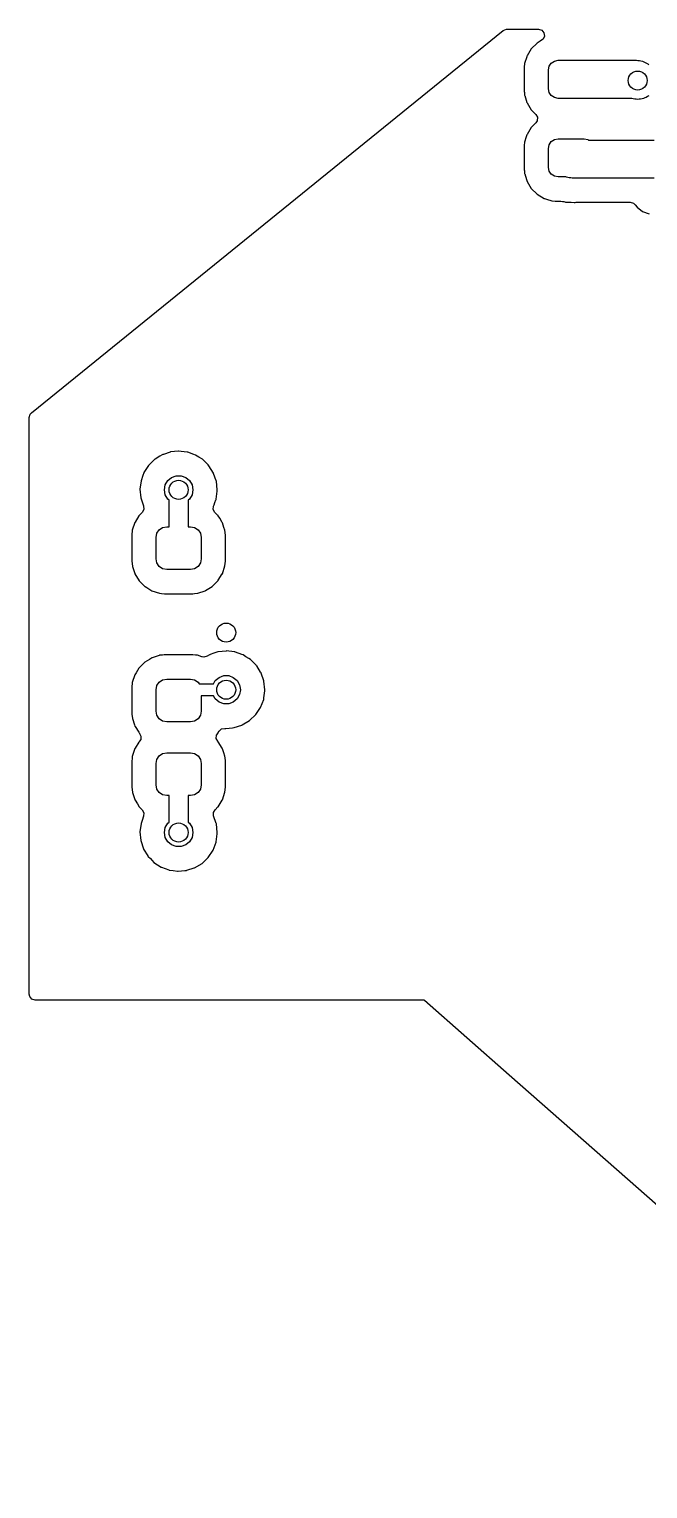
# Model space of a CAD drawing. Extents: x 3.64 to 5.85, y -3.61 to -2.4.
# Drawn here: x 3.64 to 4.152, y -3.606 to -2.398 of the extents above; entities that cross this region are included whole.
import ezdxf

# ---------------------------------------------------------------- set-up
doc = ezdxf.new("R2010")
doc.units = 0
doc.header["$MEASUREMENT"] = 0
doc.layers.add('BLACK', color=7, linetype='CONTINUOUS')

msp = doc.modelspace()

# ---------------------------------------------------------------- linework, layer by layer
at = {"layer": 'BLACK', "linetype": 'CONTINUOUS'}
for p, q in [((3.64194, -2.71588), (4.03243, -2.39958)), ((4.03243, -2.39958), (4.03501, -2.39851)), ((4.03501, -2.39851), (4.03556, -2.39848)), ((4.03556, -2.39848), (4.06164, -2.39848)), ((4.06164, -2.39848), (4.06432, -2.39926)), ((4.06432, -2.39926), (4.06615, -2.40138)), ((4.06615, -2.40138), (4.06655, -2.40414)), ((4.05564, -2.41475), (4.05215, -2.42052)), ((4.06042, -2.40997), (4.05564, -2.41475)), ((4.06311, -2.40834), (4.06042, -2.40997)), ((4.06421, -2.40768), (4.06311, -2.40834)), ((4.06539, -2.40669), (4.06421, -2.40768)), ((4.06655, -2.40414), (4.06539, -2.40669)), ((4.05192, -2.42125), (4.05013, -2.42697)), ((4.05206, -2.42081), (4.05192, -2.42125)), ((4.05215, -2.42052), (4.05206, -2.42081)), ((4.05206, -2.42081), (4.05206, -2.42081)), ((4.07048, -2.42907), (4.07219, -2.42652)), ((4.07219, -2.42652), (4.07474, -2.42481)), ((4.07474, -2.42481), (4.07776, -2.42421)), ((4.07776, -2.42421), (4.14272, -2.42421)), ((4.14272, -2.42421), (4.14394, -2.42441)), ((4.14394, -2.42441), (4.14518, -2.42441)), ((4.14518, -2.42441), (4.14636, -2.42479)), ((4.14636, -2.42479), (4.14758, -2.42498)), ((4.14758, -2.42498), (4.14869, -2.42555)), ((4.14869, -2.42555), (4.14987, -2.42593)), ((4.14987, -2.42593), (4.15087, -2.42666)), ((4.15087, -2.42666), (4.15197, -2.42722)), ((4.05013, -2.42697), (4.04986, -2.42986)), ((4.04986, -2.42986), (4.04986, -2.45006)), ((4.06988, -2.43209), (4.07048, -2.42907)), ((4.06988, -2.44783), (4.06988, -2.43209)), ((4.15197, -2.42722), (4.15285, -2.4281)), ((4.04986, -2.45006), (4.04987, -2.45018)), ((4.04987, -2.45018), (4.04987, -2.45018)), ((4.04987, -2.45018), (4.0499, -2.4505)), ((4.0499, -2.4505), (4.05013, -2.45296)), ((4.07048, -2.45085), (4.06988, -2.44783)), ((4.07219, -2.4534), (4.07048, -2.45085)), ((4.05013, -2.45296), (4.05021, -2.45321)), ((4.05021, -2.45321), (4.05021, -2.45321)), ((4.05021, -2.45321), (4.05205, -2.4591)), ((4.05205, -2.4591), (4.05215, -2.4594)), ((4.05215, -2.4594), (4.05564, -2.46517)), ((4.07474, -2.45511), (4.07219, -2.4534)), ((4.07776, -2.45571), (4.07474, -2.45511)), ((4.13842, -2.45571), (4.07776, -2.45571)), ((4.13883, -2.45592), (4.13842, -2.45571)), ((4.14006, -2.45612), (4.13883, -2.45592)), ((4.14124, -2.4565), (4.14006, -2.45612)), ((4.14248, -2.4565), (4.14124, -2.4565)), ((4.1437, -2.45669), (4.14248, -2.4565)), ((4.14493, -2.4565), (4.1437, -2.45669)), ((4.14616, -2.4565), (4.14493, -2.4565)), ((4.14734, -2.45612), (4.14616, -2.4565)), ((4.14857, -2.45592), (4.14734, -2.45612)), ((4.14967, -2.45536), (4.14857, -2.45592)), ((4.15085, -2.45498), (4.14967, -2.45536)), ((4.15185, -2.45425), (4.15085, -2.45498)), ((4.15296, -2.45369), (4.15185, -2.45425)), ((4.05564, -2.46517), (4.0594, -2.46893)), ((4.0594, -2.46893), (4.06074, -2.47139)), ((4.06055, -2.47417), (4.0594, -2.47595)), ((4.06074, -2.47139), (4.06055, -2.47417)), ((4.05206, -2.48577), (4.05155, -2.48739)), ((4.05215, -2.48548), (4.05206, -2.48577)), ((4.05206, -2.48577), (4.05206, -2.48577)), ((4.05564, -2.47971), (4.05215, -2.48548)), ((4.0594, -2.47595), (4.05564, -2.47971)), ((4.05013, -2.49193), (4.04986, -2.49482)), ((4.04986, -2.49482), (4.04986, -2.51502)), ((4.05155, -2.48739), (4.05013, -2.49193)), ((4.06988, -2.49705), (4.07048, -2.49403)), ((4.06988, -2.5128), (4.06988, -2.49705)), ((4.07048, -2.49403), (4.07219, -2.49148)), ((4.07219, -2.49148), (4.07474, -2.48977)), ((4.07474, -2.48977), (4.07776, -2.48917)), ((4.07776, -2.48917), (4.09941, -2.48917)), ((4.09941, -2.48917), (4.10242, -2.48977)), ((4.10242, -2.48977), (4.103, -2.49016)), ((4.103, -2.49016), (4.15748, -2.49016)), ((4.04986, -2.51502), (4.04987, -2.51514)), ((4.04987, -2.51514), (4.04987, -2.51514)), ((4.04987, -2.51514), (4.0499, -2.51548)), ((4.0499, -2.51548), (4.05013, -2.51792)), ((4.05013, -2.51792), (4.05021, -2.51817)), ((4.05021, -2.51817), (4.05021, -2.51817)), ((4.05021, -2.51817), (4.05168, -2.52286)), ((4.05168, -2.52286), (4.05215, -2.52436)), ((4.07048, -2.51581), (4.06988, -2.5128)), ((4.07219, -2.51836), (4.07048, -2.51581)), ((4.07474, -2.52007), (4.07219, -2.51836)), ((4.07776, -2.52067), (4.07474, -2.52007)), ((4.08428, -2.52067), (4.07776, -2.52067)), ((4.0847, -2.52088), (4.08428, -2.52067)), ((4.08592, -2.52108), (4.0847, -2.52088)), ((4.0871, -2.52146), (4.08592, -2.52108)), ((4.08834, -2.52146), (4.0871, -2.52146)), ((4.08957, -2.52165), (4.08834, -2.52146)), ((4.15748, -2.52165), (4.08957, -2.52165)), ((4.05215, -2.52436), (4.05564, -2.53013)), ((4.05564, -2.53013), (4.06042, -2.53491)), ((4.06042, -2.53491), (4.06619, -2.5384)), ((4.06619, -2.5384), (4.06648, -2.53849)), ((4.06648, -2.53849), (4.06648, -2.53849)), ((4.06648, -2.53849), (4.06821, -2.53904)), ((4.06821, -2.53904), (4.07264, -2.54042)), ((4.07264, -2.54042), (4.07553, -2.54069)), ((4.07553, -2.54069), (4.08009, -2.54069)), ((4.08009, -2.54069), (4.08162, -2.54093)), ((4.08162, -2.54093), (4.08209, -2.54108)), ((4.08209, -2.54108), (4.08235, -2.54111)), ((4.08235, -2.54111), (4.08235, -2.54111)), ((4.08235, -2.54111), (4.08264, -2.54114)), ((4.08264, -2.54114), (4.08341, -2.54128)), ((4.08341, -2.54128), (4.08394, -2.54143)), ((4.08394, -2.54143), (4.0842, -2.54144)), ((4.0842, -2.54144), (4.0842, -2.54144)), ((4.0842, -2.54144), (4.08663, -2.54157)), ((4.08663, -2.54157), (4.08689, -2.54159)), ((4.08689, -2.54159), (4.08745, -2.54165)), ((4.08745, -2.54165), (4.08769, -2.54167)), ((4.08769, -2.54167), (4.0885, -2.54167)), ((4.0885, -2.54167), (4.08876, -2.54168)), ((4.08876, -2.54168), (4.09119, -2.54181)), ((4.09119, -2.54181), (4.09119, -2.54181)), ((4.09119, -2.54181), (4.09145, -2.54182)), ((4.09145, -2.54182), (4.092, -2.54173)), ((4.092, -2.54173), (4.09277, -2.54167)), ((4.09277, -2.54167), (4.13761, -2.54167)), ((4.13761, -2.54167), (4.14029, -2.54246)), ((4.14029, -2.54246), (4.14158, -2.54366)), ((4.14158, -2.54366), (4.14318, -2.5458)), ((4.14318, -2.5458), (4.14777, -2.54924)), ((4.14777, -2.54924), (4.15314, -2.55125)), ((3.64089, -2.71706), (3.64194, -2.71588)), ((3.6401, -2.71974), (3.64089, -2.71706)), ((3.6401, -3.19667), (3.6401, -2.71974)), ((3.74831, -2.75167), (3.7443, -2.75414)), ((3.75014, -2.75054), (3.74831, -2.75167)), ((3.75063, -2.75038), (3.75014, -2.75054)), ((3.75121, -2.75018), (3.75063, -2.75038)), ((3.7569, -2.74824), (3.75121, -2.75018)), ((3.75718, -2.74821), (3.7569, -2.74824)), ((3.76373, -2.74753), (3.75718, -2.74821)), ((3.75718, -2.74821), (3.75718, -2.74821)), ((3.764, -2.7475), (3.76373, -2.74753)), ((3.76373, -2.74753), (3.76373, -2.74753)), ((3.76597, -2.74773), (3.764, -2.7475)), ((3.77082, -2.74831), (3.76597, -2.74773)), ((3.77109, -2.74834), (3.77082, -2.74831)), ((3.77082, -2.74831), (3.77082, -2.74831)), ((3.77136, -2.74843), (3.77109, -2.74834)), ((3.77626, -2.75018), (3.77136, -2.74843)), ((3.77136, -2.74843), (3.77136, -2.74843)), ((3.77782, -2.75074), (3.77626, -2.75018)), ((3.78045, -2.75241), (3.77782, -2.75074)), ((3.78341, -2.75429), (3.78045, -2.75241)), ((3.73896, -2.75928), (3.73509, -2.76528)), ((3.73933, -2.75892), (3.73896, -2.75928)), ((3.74386, -2.75448), (3.73933, -2.75892)), ((3.74406, -2.75429), (3.74386, -2.75448)), ((3.74386, -2.75448), (3.74386, -2.75448)), ((3.74429, -2.75414), (3.74406, -2.75429)), ((3.7443, -2.75414), (3.74429, -2.75414)), ((3.78385, -2.75456), (3.78341, -2.75429)), ((3.78405, -2.75476), (3.78385, -2.75456)), ((3.78818, -2.75892), (3.78405, -2.75476)), ((3.78405, -2.75476), (3.78405, -2.75476)), ((3.78888, -2.75963), (3.78818, -2.75892)), ((3.79267, -2.76569), (3.78888, -2.75963)), ((3.73265, -2.772), (3.73175, -2.77908)), ((3.73421, -2.7677), (3.73265, -2.772)), ((3.73499, -2.76555), (3.73421, -2.7677)), ((3.73509, -2.76528), (3.73499, -2.76555)), ((3.73499, -2.76555), (3.73499, -2.76555)), ((3.75197, -2.77953), (3.75268, -2.77549)), ((3.75268, -2.77549), (3.75473, -2.77194)), ((3.75473, -2.77194), (3.75787, -2.7693)), ((3.75787, -2.7693), (3.76173, -2.7679)), ((3.76173, -2.7679), (3.76583, -2.7679)), ((3.76583, -2.7679), (3.76969, -2.7693)), ((3.76969, -2.7693), (3.77283, -2.77194)), ((3.77283, -2.77194), (3.77488, -2.77549)), ((3.77488, -2.77549), (3.77559, -2.77953)), ((3.79276, -2.76595), (3.79267, -2.76569)), ((3.79492, -2.77217), (3.79276, -2.76595)), ((3.79276, -2.76595), (3.79276, -2.76595)), ((3.79502, -2.77243), (3.79492, -2.77217)), ((3.79581, -2.77953), (3.79502, -2.77243)), ((3.73175, -2.77908), (3.73245, -2.78619)), ((3.73245, -2.78619), (3.73358, -2.78958)), ((3.75268, -2.78357), (3.75197, -2.77953)), ((3.75473, -2.78712), (3.75268, -2.78357)), ((3.75591, -2.7881), (3.75473, -2.78712)), ((3.75591, -2.81004), (3.75591, -2.7881)), ((3.77283, -2.78712), (3.77165, -2.7881)), ((3.77165, -2.7881), (3.77165, -2.81004)), ((3.77488, -2.78357), (3.77283, -2.78712)), ((3.77559, -2.77953), (3.77488, -2.78357)), ((3.7938, -2.79014), (3.79471, -2.78775)), ((3.79471, -2.78775), (3.79481, -2.78749)), ((3.79471, -2.78775), (3.79471, -2.78775)), ((3.79481, -2.78749), (3.79484, -2.78722)), ((3.79484, -2.78722), (3.79578, -2.78058)), ((3.79578, -2.78058), (3.7958, -2.78042)), ((3.79578, -2.78058), (3.79578, -2.78058)), ((3.7958, -2.78042), (3.79581, -2.77953)), ((3.73097, -2.80112), (3.72777, -2.80632)), ((3.73112, -2.80088), (3.73097, -2.80112)), ((3.73097, -2.80112), (3.73097, -2.80112)), ((3.73365, -2.79834), (3.73112, -2.80088)), ((3.73358, -2.78958), (3.73461, -2.7927)), ((3.7339, -2.79807), (3.73365, -2.79834)), ((3.73505, -2.79552), (3.7339, -2.79807)), ((3.73461, -2.7927), (3.73461, -2.7927)), ((3.73461, -2.7927), (3.73465, -2.7928)), ((3.73465, -2.7928), (3.73465, -2.7928)), ((3.73465, -2.7928), (3.7347, -2.79296)), ((3.7347, -2.79296), (3.73467, -2.79297)), ((3.73467, -2.79297), (3.73505, -2.79552)), ((3.7925, -2.79583), (3.79271, -2.79301)), ((3.79384, -2.79828), (3.7925, -2.79583)), ((3.79271, -2.79301), (3.79311, -2.79196)), ((3.79311, -2.79196), (3.7938, -2.79014)), ((3.7962, -2.80063), (3.79384, -2.79828)), ((3.79641, -2.80084), (3.7962, -2.80063)), ((3.7962, -2.80063), (3.7962, -2.80063)), ((3.79656, -2.80108), (3.79641, -2.80084)), ((3.79779, -2.80308), (3.79656, -2.80108)), ((3.72547, -2.813), (3.72506, -2.81698)), ((3.72759, -2.80661), (3.72547, -2.813)), ((3.72777, -2.80632), (3.72759, -2.80661)), ((3.74575, -2.81551), (3.74767, -2.81263)), ((3.74767, -2.81263), (3.75055, -2.81071)), ((3.75055, -2.81071), (3.75394, -2.81004)), ((3.75394, -2.81004), (3.75591, -2.81004)), ((3.77165, -2.81004), (3.77362, -2.81004)), ((3.77362, -2.81004), (3.77701, -2.81071)), ((3.77701, -2.81071), (3.77989, -2.81263)), ((3.77989, -2.81263), (3.78181, -2.81551)), ((3.79995, -2.80656), (3.79779, -2.80308)), ((3.80004, -2.80684), (3.79995, -2.80656)), ((3.8013, -2.81061), (3.80004, -2.80684)), ((3.80004, -2.80684), (3.80004, -2.80684)), ((3.80208, -2.81295), (3.8013, -2.81061)), ((3.8025, -2.81698), (3.80208, -2.81295)), ((3.72506, -2.81698), (3.72506, -2.83853)), ((3.74508, -2.8189), (3.74575, -2.81551)), ((3.74508, -2.83661), (3.74508, -2.8189)), ((3.78181, -2.81551), (3.78248, -2.8189)), ((3.78248, -2.8189), (3.78248, -2.83661)), ((3.8025, -2.83853), (3.8025, -2.81698)), ((3.74575, -2.84), (3.74508, -2.83661)), ((3.78248, -2.83661), (3.78181, -2.84)), ((3.72506, -2.83853), (3.72548, -2.84256)), ((3.72548, -2.84256), (3.72556, -2.84282)), ((3.72556, -2.84282), (3.7275, -2.84863)), ((3.7275, -2.84863), (3.72761, -2.84895)), ((3.72761, -2.84895), (3.73115, -2.85467)), ((3.74767, -2.84288), (3.74575, -2.84)), ((3.75055, -2.8448), (3.74767, -2.84288)), ((3.75394, -2.84547), (3.75055, -2.8448)), ((3.77362, -2.84547), (3.75394, -2.84547)), ((3.77701, -2.8448), (3.77362, -2.84547)), ((3.77989, -2.84288), (3.77701, -2.8448)), ((3.78181, -2.84), (3.77989, -2.84288)), ((3.79659, -2.85439), (3.79982, -2.84915)), ((3.79982, -2.84915), (3.79997, -2.8489)), ((3.79982, -2.84915), (3.79982, -2.84915)), ((3.79997, -2.8489), (3.80209, -2.84251)), ((3.80209, -2.84251), (3.8025, -2.83853)), ((3.73115, -2.85467), (3.73592, -2.85943)), ((3.73592, -2.85943), (3.73616, -2.85958)), ((3.73616, -2.85958), (3.73616, -2.85958)), ((3.73616, -2.85958), (3.73747, -2.86039)), ((3.73747, -2.86039), (3.74165, -2.86296)), ((3.78596, -2.86294), (3.79168, -2.8594)), ((3.79168, -2.8594), (3.79323, -2.85785)), ((3.79323, -2.85785), (3.79624, -2.85484)), ((3.79624, -2.85484), (3.79644, -2.85463)), ((3.79644, -2.85463), (3.79659, -2.85439)), ((3.74165, -2.86296), (3.74804, -2.86508)), ((3.74804, -2.86508), (3.74831, -2.86511)), ((3.74831, -2.86511), (3.74831, -2.86511)), ((3.74831, -2.86511), (3.74974, -2.86526)), ((3.74974, -2.86526), (3.75202, -2.86549)), ((3.75202, -2.86549), (3.77554, -2.86549)), ((3.77554, -2.86549), (3.77567, -2.86548)), ((3.77567, -2.86548), (3.77701, -2.86534)), ((3.77567, -2.86548), (3.77567, -2.86548)), ((3.77701, -2.86534), (3.77957, -2.86507)), ((3.77957, -2.86507), (3.78562, -2.86305)), ((3.78562, -2.86305), (3.78568, -2.86303)), ((3.78568, -2.86303), (3.78596, -2.86294)), ((3.78568, -2.86303), (3.78568, -2.86303)), ((3.73964, -2.91977), (3.73588, -2.9221)), ((3.74136, -2.9187), (3.73964, -2.91977)), ((3.7416, -2.91855), (3.74136, -2.9187)), ((3.74136, -2.9187), (3.74136, -2.9187)), ((3.74188, -2.91846), (3.7416, -2.91855)), ((3.74773, -2.91651), (3.74188, -2.91846)), ((3.74188, -2.91846), (3.74188, -2.91846)), ((3.74799, -2.91642), (3.74773, -2.91651)), ((3.74773, -2.91651), (3.74773, -2.91651)), ((3.75055, -2.91616), (3.74799, -2.91642)), ((3.75189, -2.91602), (3.75055, -2.91616)), ((3.75202, -2.916), (3.75189, -2.91602)), ((3.75189, -2.91602), (3.75189, -2.91602)), ((3.77554, -2.916), (3.75202, -2.916)), ((3.77762, -2.91622), (3.77554, -2.916)), ((3.77925, -2.91638), (3.77762, -2.91622)), ((3.77952, -2.91641), (3.77925, -2.91638)), ((3.77925, -2.91638), (3.77925, -2.91638)), ((3.78304, -2.91758), (3.77952, -2.91641)), ((3.78328, -2.91766), (3.78304, -2.91758)), ((3.78474, -2.91791), (3.78328, -2.91766)), ((3.78744, -2.91717), (3.78474, -2.91791)), ((3.78927, -2.91604), (3.78744, -2.91717)), ((3.78951, -2.9159), (3.78927, -2.91604)), ((3.78927, -2.91604), (3.78927, -2.91604)), ((3.78977, -2.91581), (3.78951, -2.9159)), ((3.79284, -2.91476), (3.78977, -2.91581)), ((3.78977, -2.91581), (3.78977, -2.91581)), ((3.79627, -2.9136), (3.79284, -2.91476)), ((3.79655, -2.91357), (3.79627, -2.9136)), ((3.8031, -2.91288), (3.79655, -2.91357)), ((3.79655, -2.91357), (3.79655, -2.91357)), ((3.80337, -2.91285), (3.8031, -2.91288)), ((3.8031, -2.91288), (3.8031, -2.91288)), ((3.80534, -2.91309), (3.80337, -2.91285)), ((3.81019, -2.91366), (3.80534, -2.91309)), ((3.81046, -2.9137), (3.81019, -2.91366)), ((3.81019, -2.91366), (3.81019, -2.91366)), ((3.81073, -2.91379), (3.81046, -2.9137)), ((3.81604, -2.91568), (3.81073, -2.91379)), ((3.81073, -2.91379), (3.81073, -2.91379)), ((3.81719, -2.91609), (3.81604, -2.91568)), ((3.81954, -2.91758), (3.81719, -2.91609)), ((3.82183, -2.91903), (3.81954, -2.91758)), ((3.82322, -2.91992), (3.82183, -2.91903)), ((3.82342, -2.92011), (3.82322, -2.91992)), ((3.82794, -2.92467), (3.82342, -2.92011)), ((3.82342, -2.92011), (3.82342, -2.92011)), ((3.72759, -2.93259), (3.72547, -2.93899)), ((3.72869, -2.93081), (3.72759, -2.93259)), ((3.73097, -2.92711), (3.72869, -2.93081)), ((3.73112, -2.92686), (3.73097, -2.92711)), ((3.73097, -2.92711), (3.73097, -2.92711)), ((3.73588, -2.9221), (3.73112, -2.92686)), ((3.79724, -2.93465), (3.8011, -2.93325)), ((3.8011, -2.93325), (3.8052, -2.93325)), ((3.8052, -2.93325), (3.80906, -2.93465)), ((3.82825, -2.92499), (3.82794, -2.92467)), ((3.8284, -2.92522), (3.82825, -2.92499)), ((3.83158, -2.93031), (3.8284, -2.92522)), ((3.83204, -2.93104), (3.83158, -2.93031)), ((3.83213, -2.9313), (3.83204, -2.93104)), ((3.83429, -2.93752), (3.83213, -2.9313)), ((3.83213, -2.9313), (3.83213, -2.9313)), ((3.72547, -2.93899), (3.72506, -2.94296)), ((3.72506, -2.94296), (3.72506, -2.96452)), ((3.74508, -2.94488), (3.74575, -2.94149)), ((3.74508, -2.9626), (3.74508, -2.94488)), ((3.74575, -2.94149), (3.74767, -2.93862)), ((3.74767, -2.93862), (3.75055, -2.9367)), ((3.75055, -2.9367), (3.75394, -2.93602)), ((3.75394, -2.93602), (3.77362, -2.93602)), ((3.77362, -2.93602), (3.77701, -2.9367)), ((3.77701, -2.9367), (3.77989, -2.93862)), ((3.77989, -2.93862), (3.78078, -2.93996)), ((3.78078, -2.93996), (3.79256, -2.93996)), ((3.79256, -2.93996), (3.7941, -2.93729)), ((3.7941, -2.93729), (3.79724, -2.93465)), ((3.80906, -2.93465), (3.8122, -2.93729)), ((3.8122, -2.93729), (3.81425, -2.94084)), ((3.81425, -2.94084), (3.81496, -2.94488)), ((3.81496, -2.94488), (3.81425, -2.94892)), ((3.83439, -2.93779), (3.83429, -2.93752)), ((3.83435, -2.95161), (3.83515, -2.94593)), ((3.83518, -2.94488), (3.83439, -2.93779)), ((3.83515, -2.94593), (3.83517, -2.94578)), ((3.83515, -2.94593), (3.83515, -2.94593)), ((3.83517, -2.94578), (3.83518, -2.94488)), ((3.79256, -2.9498), (3.78248, -2.9498)), ((3.78248, -2.9498), (3.78248, -2.9626)), ((3.7941, -2.95247), (3.79256, -2.9498)), ((3.79724, -2.95511), (3.7941, -2.95247)), ((3.8011, -2.95651), (3.79724, -2.95511)), ((3.8052, -2.95651), (3.8011, -2.95651)), ((3.80906, -2.95511), (3.8052, -2.95651)), ((3.8122, -2.95247), (3.80906, -2.95511)), ((3.81425, -2.94892), (3.8122, -2.95247)), ((3.83164, -2.95952), (3.83418, -2.95285)), ((3.83418, -2.95285), (3.83435, -2.95161)), ((3.72506, -2.96452), (3.72507, -2.96464)), ((3.72507, -2.96464), (3.72507, -2.96464)), ((3.72507, -2.96464), (3.72516, -2.96547)), ((3.72516, -2.96547), (3.72548, -2.96854)), ((3.72548, -2.96854), (3.72556, -2.9688)), ((3.72556, -2.9688), (3.72727, -2.97391)), ((3.74575, -2.96599), (3.74508, -2.9626)), ((3.74767, -2.96886), (3.74575, -2.96599)), ((3.75055, -2.97078), (3.74767, -2.96886)), ((3.77989, -2.96886), (3.77701, -2.97078)), ((3.78181, -2.96599), (3.77989, -2.96886)), ((3.78248, -2.9626), (3.78181, -2.96599)), ((3.82252, -2.9704), (3.82769, -2.96547)), ((3.82769, -2.96547), (3.83164, -2.95952)), ((3.72727, -2.97391), (3.72761, -2.97493)), ((3.72761, -2.97493), (3.72776, -2.97518)), ((3.72776, -2.97518), (3.72776, -2.97518)), ((3.72776, -2.97518), (3.73081, -2.9801)), ((3.73081, -2.9801), (3.73115, -2.98066)), ((3.73115, -2.98066), (3.73136, -2.98086)), ((3.73136, -2.98086), (3.73153, -2.98109)), ((3.73153, -2.98109), (3.73146, -2.98115)), ((3.73146, -2.98115), (3.73258, -2.9832)), ((3.75394, -2.97146), (3.75055, -2.97078)), ((3.77362, -2.97146), (3.75394, -2.97146)), ((3.77701, -2.97078), (3.77362, -2.97146)), ((3.79518, -2.98252), (3.7961, -2.98108)), ((3.79606, -2.98105), (3.79624, -2.98082)), ((3.7961, -2.98108), (3.79606, -2.98105)), ((3.79624, -2.98082), (3.79644, -2.98062)), ((3.79644, -2.98062), (3.79659, -2.98037)), ((3.79659, -2.98037), (3.79732, -2.97918)), ((3.79659, -2.98037), (3.79659, -2.98037)), ((3.79732, -2.97918), (3.7994, -2.97731)), ((3.7994, -2.97731), (3.80193, -2.97691)), ((3.80193, -2.97691), (3.80193, -2.97686)), ((3.80193, -2.97686), (3.8022, -2.97687)), ((3.8022, -2.97687), (3.8022, -2.97687)), ((3.8022, -2.97687), (3.8022, -2.97687)), ((3.8022, -2.97687), (3.8022, -2.97687)), ((3.8022, -2.97687), (3.80248, -2.97691)), ((3.80248, -2.97691), (3.80275, -2.97688)), ((3.80275, -2.97688), (3.80836, -2.97637)), ((3.80275, -2.97688), (3.80275, -2.97688)), ((3.80836, -2.97637), (3.80959, -2.97626)), ((3.80959, -2.97626), (3.80985, -2.97617)), ((3.80985, -2.97617), (3.81612, -2.97414)), ((3.80985, -2.97617), (3.80985, -2.97617)), ((3.81612, -2.97414), (3.81638, -2.97405)), ((3.81612, -2.97414), (3.81612, -2.97414)), ((3.81638, -2.97405), (3.82252, -2.9704)), ((3.72759, -2.99362), (3.72547, -3.00001)), ((3.72777, -2.99333), (3.72759, -2.99362)), ((3.73097, -2.98813), (3.72777, -2.99333)), ((3.73112, -2.98789), (3.73097, -2.98813)), ((3.73097, -2.98813), (3.73097, -2.98813)), ((3.73132, -2.98768), (3.73112, -2.98789)), ((3.7315, -2.98746), (3.73132, -2.98768)), ((3.73238, -2.98599), (3.73146, -2.98742)), ((3.73146, -2.98742), (3.7315, -2.98746)), ((3.73258, -2.9832), (3.73238, -2.98599)), ((3.79498, -2.98531), (3.79518, -2.98252)), ((3.7961, -2.98736), (3.79498, -2.98531)), ((3.79602, -2.98742), (3.7961, -2.98736)), ((3.7962, -2.98764), (3.79602, -2.98742)), ((3.79641, -2.98785), (3.7962, -2.98764)), ((3.79656, -2.98809), (3.79641, -2.98785)), ((3.7998, -2.99333), (3.79656, -2.98809)), ((3.79656, -2.98809), (3.79656, -2.98809)), ((3.79995, -2.99357), (3.7998, -2.99333)), ((3.80004, -2.99385), (3.79995, -2.99357)), ((3.80108, -2.99697), (3.80004, -2.99385)), ((3.80004, -2.99385), (3.80004, -2.99385)), ((3.72527, -3.00189), (3.72506, -3.00399)), ((3.72506, -3.00399), (3.72506, -3.02554)), ((3.72544, -3.00028), (3.72527, -3.00189)), ((3.72547, -3.00001), (3.72544, -3.00028)), ((3.72544, -3.00028), (3.72544, -3.00028)), ((3.74508, -3.00591), (3.74575, -3.00252)), ((3.74508, -3.02362), (3.74508, -3.00591)), ((3.74575, -3.00252), (3.74767, -2.99964)), ((3.74767, -2.99964), (3.75055, -2.99772)), ((3.75055, -2.99772), (3.75394, -2.99705)), ((3.75394, -2.99705), (3.77362, -2.99705)), ((3.77362, -2.99705), (3.77701, -2.99772)), ((3.77701, -2.99772), (3.77989, -2.99964)), ((3.77989, -2.99964), (3.78181, -3.00252)), ((3.78181, -3.00252), (3.78248, -3.00591)), ((3.78248, -3.00591), (3.78248, -3.02362)), ((3.80208, -2.99996), (3.80108, -2.99697)), ((3.80222, -3.00128), (3.80208, -2.99996)), ((3.80248, -3.0038), (3.80222, -3.00128)), ((3.8025, -3.00399), (3.80248, -3.0038)), ((3.8025, -3.02554), (3.8025, -3.00399)), ((3.72506, -3.02554), (3.72548, -3.02957)), ((3.72548, -3.02957), (3.72556, -3.02983)), ((3.72556, -3.02983), (3.7275, -3.03564)), ((3.74575, -3.02701), (3.74508, -3.02362)), ((3.74767, -3.02989), (3.74575, -3.02701)), ((3.75055, -3.03181), (3.74767, -3.02989)), ((3.77989, -3.02989), (3.77701, -3.03181)), ((3.78181, -3.02701), (3.77989, -3.02989)), ((3.78248, -3.02362), (3.78181, -3.02701)), ((3.79997, -3.03591), (3.80209, -3.02952)), ((3.80209, -3.02952), (3.8025, -3.02554)), ((3.7275, -3.03564), (3.72761, -3.03596)), ((3.72761, -3.03596), (3.72776, -3.0362)), ((3.72776, -3.0362), (3.72776, -3.0362)), ((3.72776, -3.0362), (3.72962, -3.0392)), ((3.72962, -3.0392), (3.73115, -3.04168)), ((3.73115, -3.04168), (3.73369, -3.04421)), ((3.75394, -3.03248), (3.75055, -3.03181)), ((3.75591, -3.03248), (3.75394, -3.03248)), ((3.75591, -3.05442), (3.75591, -3.03248)), ((3.77362, -3.03248), (3.77165, -3.03248)), ((3.77165, -3.03248), (3.77165, -3.05442)), ((3.77701, -3.03181), (3.77362, -3.03248)), ((3.7939, -3.04419), (3.79624, -3.04185)), ((3.79624, -3.04185), (3.79644, -3.04164)), ((3.79624, -3.04185), (3.79624, -3.04185)), ((3.79644, -3.04164), (3.79975, -3.03628)), ((3.79975, -3.03628), (3.79982, -3.03615)), ((3.79982, -3.03615), (3.79997, -3.03591)), ((3.79982, -3.03615), (3.79982, -3.03615)), ((3.73353, -3.05304), (3.73265, -3.05546)), ((3.73484, -3.04942), (3.73353, -3.05304)), ((3.73369, -3.04421), (3.73503, -3.04666)), ((3.73503, -3.04666), (3.73484, -3.04942)), ((3.75473, -3.0554), (3.75591, -3.05442)), ((3.77165, -3.05442), (3.77283, -3.0554)), ((3.79259, -3.04653), (3.7939, -3.04419)), ((3.79273, -3.04932), (3.79259, -3.04653)), ((3.79486, -3.05546), (3.79273, -3.04932)), ((3.73265, -3.05546), (3.73175, -3.06254)), ((3.73175, -3.06254), (3.73245, -3.06965)), ((3.75197, -3.06299), (3.75268, -3.05895)), ((3.75268, -3.06703), (3.75197, -3.06299)), ((3.75268, -3.05895), (3.75473, -3.0554)), ((3.77283, -3.0554), (3.77488, -3.05895)), ((3.77488, -3.05895), (3.77559, -3.06299)), ((3.77559, -3.06299), (3.77488, -3.06703)), ((3.79484, -3.07068), (3.79578, -3.06404)), ((3.79502, -3.0559), (3.79486, -3.05546)), ((3.79581, -3.06299), (3.79502, -3.0559)), ((3.79578, -3.06404), (3.7958, -3.06389)), ((3.79578, -3.06404), (3.79578, -3.06404)), ((3.7958, -3.06389), (3.79581, -3.06299)), ((3.73245, -3.06965), (3.7347, -3.07643)), ((3.7347, -3.07643), (3.73485, -3.07667)), ((3.73485, -3.07667), (3.73485, -3.07667)), ((3.73485, -3.07667), (3.73818, -3.08217)), ((3.75473, -3.07058), (3.75268, -3.06703)), ((3.75787, -3.07322), (3.75473, -3.07058)), ((3.76173, -3.07462), (3.75787, -3.07322)), ((3.76583, -3.07462), (3.76173, -3.07462)), ((3.76969, -3.07322), (3.76583, -3.07462)), ((3.77283, -3.07058), (3.76969, -3.07322)), ((3.77488, -3.06703), (3.77283, -3.07058)), ((3.78832, -3.08358), (3.79227, -3.07763)), ((3.79227, -3.07763), (3.79481, -3.07096)), ((3.79481, -3.07096), (3.79484, -3.07068)), ((3.73818, -3.08217), (3.7384, -3.08254)), ((3.7384, -3.08254), (3.73859, -3.08274)), ((3.73859, -3.08274), (3.73859, -3.08274)), ((3.73859, -3.08274), (3.74038, -3.08459)), ((3.74038, -3.08459), (3.74336, -3.08767)), ((3.74336, -3.08767), (3.74934, -3.09158)), ((3.77701, -3.09216), (3.78315, -3.08851)), ((3.78315, -3.08851), (3.78832, -3.08358)), ((3.74934, -3.09158), (3.7496, -3.09168)), ((3.7496, -3.09168), (3.7496, -3.09168)), ((3.7496, -3.09168), (3.75577, -3.09398)), ((3.75577, -3.09398), (3.75577, -3.09398)), ((3.75577, -3.09398), (3.75603, -3.09407)), ((3.75603, -3.09407), (3.75933, -3.09451)), ((3.75933, -3.09451), (3.76283, -3.09498)), ((3.76283, -3.09498), (3.76283, -3.09498)), ((3.76283, -3.09498), (3.76311, -3.09502)), ((3.76311, -3.09502), (3.76338, -3.09499)), ((3.76338, -3.09499), (3.76899, -3.09448)), ((3.76338, -3.09499), (3.76338, -3.09499)), ((3.76899, -3.09448), (3.77022, -3.09437)), ((3.77022, -3.09437), (3.77048, -3.09428)), ((3.77048, -3.09428), (3.77675, -3.09225)), ((3.77048, -3.09428), (3.77048, -3.09428)), ((3.77675, -3.09225), (3.77701, -3.09216)), ((3.77675, -3.09225), (3.77675, -3.09225)), ((3.64055, -3.19873), (3.6401, -3.19667)), ((3.64238, -3.20084), (3.64055, -3.19873)), ((3.64506, -3.20163), (3.64238, -3.20084)), ((3.96687, -3.20163), (3.64506, -3.20163)), ((3.9674, -3.2021), (3.96687, -3.20163)), ((4.03741, -3.26373), (3.9674, -3.2021)), ((4.42609, -3.6059), (4.03741, -3.26373))]:
    msp.add_line(p, q, dxfattribs=at)
at = {"layer": 'BLACK'}
for centre in [(4.1437, -2.44094), (3.76378, -2.77953), (3.80315, -2.89764), (3.80315, -2.94488), (3.76378, -3.06299)]:
    msp.add_circle(centre, 0.00787, dxfattribs=at)

doc.saveas('drawing.dxf')
